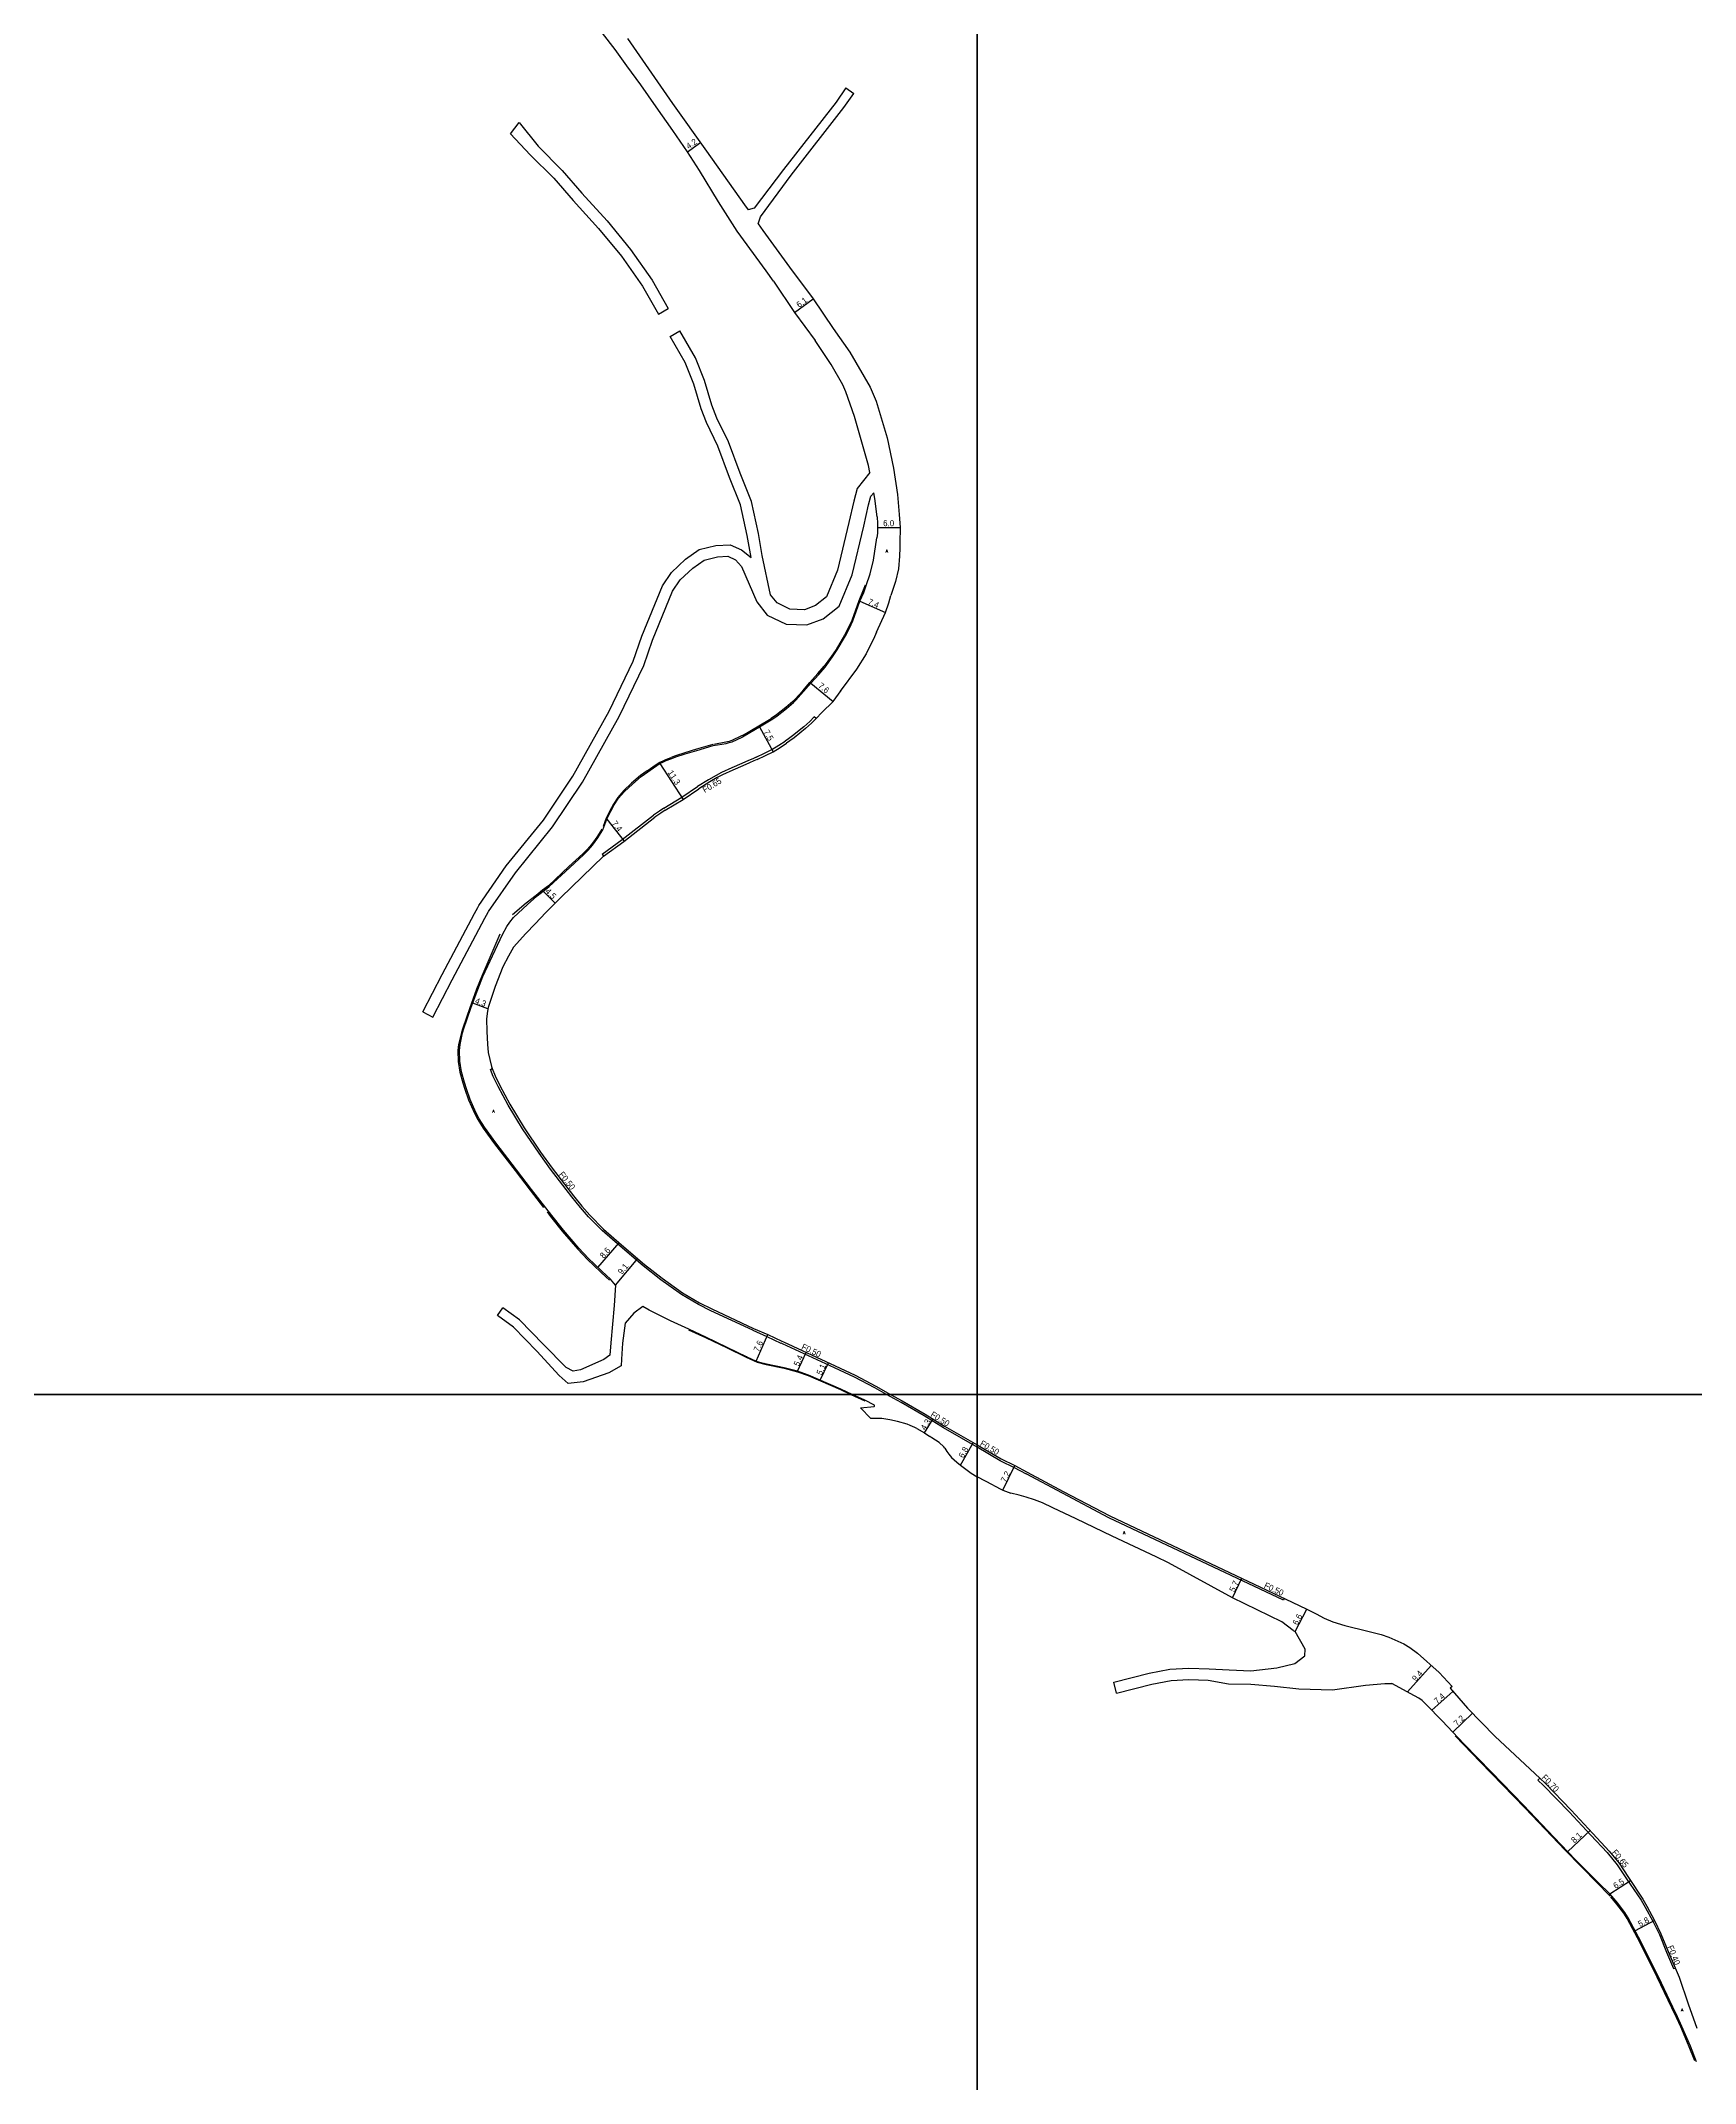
# Model space of a CAD drawing. Header units: metres. Extents: x -14400 to -12000, y -90000 to -87000.
# Drawn here: x -13047 to -12611, y -88982 to -88443 of the extents above; entities that cross this region are included whole.
import ezdxf

# ---------------------------------------------------------------- set-up
doc = ezdxf.new("R2010")
doc.units = ezdxf.units.M
doc.header["$LTSCALE"] = 2.5
for name, color, linetype in [('側溝・桝', 7, 'Continuous'), ('図郭', 7, 'Continuous'), ('幅員', 7, 'Continuous'), ('歩道・分離帯・安全施設', 7, 'Continuous'), ('舗装', 7, 'Continuous'), ('道路', 7, 'Continuous')]:
    doc.layers.add(name, color=color, linetype=linetype)
doc.styles.get("Standard").update_dxf_attribs({"font": ''})
doc.styles.add('YOKO_DECO', font='txt.shx', dxfattribs={"bigfont": 'extfont.shx'})
doc.styles.get('Standard').set_extended_font_data('@MS PGothic')

msp = doc.modelspace()

# ---------------------------------------------------------------- linework, layer by layer
at = {"layer": '側溝・桝'}
for points in [[(-12842.47, -88621.82), (-12842.93, -88621.37), (-12844.11, -88622.56), (-12845.66, -88623.95), (-12848.66, -88626.36), (-12849.7, -88627.13), (-12850.61, -88627.73)], [(-12858.26, -88631.97), (-12856.04, -88630.92), (-12854.11, -88629.99), (-12852.26, -88628.86), (-12850.61, -88627.73)], [(-12858.26, -88631.97), (-12859.13, -88632.38), (-12860.24, -88632.9), (-12862, -88633.66), (-12864.64, -88634.78), (-12867.4, -88636.03), (-12868.83, -88636.79), (-12870.81, -88637.94), (-12873.67, -88639.74)], [(-12882.59, -88645.44), (-12877.84, -88642.57), (-12873.67, -88639.74)], [(-12898.87, -88657.54), (-12893.56, -88653.69), (-12885.35, -88647.3)], [(-12882.59, -88645.44), (-12883.72, -88646.19), (-12885.33, -88647.29), (-12885.35, -88647.3)], [(-12898.87, -88657.54), (-12898.49, -88658.07)], [(-12859.13, -88783.1), (-12859.13, -88783.1), (-12870.18, -88777.94), (-12873.43, -88776.29), (-12877.93, -88773.64), (-12883.35, -88769.76), (-12888.02, -88766.13), (-12894.13, -88760.97), (-12898.84, -88756.83), (-12902.45, -88753.15), (-12904.57, -88750.7), (-12906.83, -88747.94), (-12912.44, -88740.64), (-12915.49, -88736.42), (-12919.81, -88730.03), (-12923.66, -88723.72), (-12926.28, -88718.8), (-12927.54, -88716.22), (-12928.27, -88714.31), (-12927.81, -88714.06)], [(-12859.13, -88783.1), (-12855.43, -88784.74), (-12851.7, -88786.48)], [(-12823.93, -88800), (-12826.98, -88798.31), (-12832.35, -88795.45), (-12837.61, -88792.98), (-12851.29, -88786.67), (-12851.69, -88786.48)], [(-12800, -88813.95), (-12808.87, -88808.81), (-12813.93, -88805.67), (-12820, -88802.18), (-12823.93, -88800)], [(-12793.87, -88817.51), (-12793.89, -88817.5), (-12800, -88813.95)], [(-12793.87, -88817.51), (-12790.26, -88819.25), (-12787.05, -88820.99)], [(-12719.04, -88853.78), (-12719.26, -88854.26), (-12765.24, -88832.54), (-12777.53, -88826.1), (-12787.05, -88820.99)], [(-12651.68, -88901.22), (-12652.14, -88901.72), (-12650.65, -88903.12), (-12643.9, -88910.11), (-12638.17, -88916.25)], [(-12638.17, -88916.25), (-12633.88, -88920.85), (-12631.29, -88924.05), (-12628.79, -88927.75), (-12624.94, -88933.4), (-12623.85, -88935.19), (-12621.85, -88938.94), (-12620.13, -88942.43), (-12618.22, -88947.09), (-12616.38, -88951.43), (-12615.99, -88951.27)]]:
    msp.add_lwpolyline(points, dxfattribs=at)
at = {"layer": '図郭'}
for points in [[(-13600, -88800), (-12800, -88800), (-12800, -88200), (-13600, -88200)], [(-12800, -88800), (-12000, -88800), (-12000, -88200), (-12800, -88200)], [(-13600, -89400), (-12800, -89400), (-12800, -88800), (-13600, -88800)], [(-12800, -89400), (-12000, -89400), (-12000, -88800), (-12800, -88800)]]:
    msp.add_lwpolyline(points, close=True, dxfattribs=at)
at = {"layer": '幅員'}
for points in [[(-12876.39, -88472.37), (-12872.95, -88469.93)], [(-12848.1, -88514.76), (-12843.2, -88511.13)], [(-12826.24, -88571.41), (-12820.24, -88571.41)], [(-12830.9, -88590.83), (-12824.13, -88593.82)], [(-12843.84, -88612.45), (-12837.99, -88617.31)], [(-12857.4, -88623.99), (-12853.8, -88630.56)], [(-12883.67, -88633.66), (-12877.49, -88643.12)], [(-12897.62, -88648.29), (-12893.08, -88654.14)], [(-12914.39, -88667.29), (-12911.26, -88670.52)], [(-12928.96, -88698.34), (-12932.98, -88696.88)], [(-12899.98, -88766.52), (-12894.33, -88760.09)], [(-12895.35, -88771.2), (-12889.46, -88764.22)], [(-12858.28, -88791.21), (-12855.21, -88784.26)], [(-12847.35, -88793.9), (-12845.07, -88788.96)], [(-12841.33, -88796.26), (-12839.2, -88791.67)], [(-12813.87, -88810.15), (-12811.6, -88806.5)], [(-12804.42, -88818.65), (-12801, -88812.76)], [(-12793.21, -88825.24), (-12790.02, -88818.79)], [(-12732.65, -88853.66), (-12730.21, -88848.51)], [(-12716.14, -88862.53), (-12713.09, -88856.68)], [(-12686.52, -88878.47), (-12680.27, -88871.48)], [(-12680.15, -88883.24), (-12674.59, -88878.35)], [(-12674.59, -88889.1), (-12669.43, -88884.07)], [(-12644.31, -88920.56), (-12638.38, -88915.02)]]:
    msp.add_lwpolyline(points, dxfattribs=at)
at = {"layer": '幅員', "flags": 128}
for points in [[(-12633.19, -88931.73), (-12627.72, -88928.2)], [(-12621.42, -88938.72), (-12626.55, -88941.49)]]:
    msp.add_lwpolyline(points, dxfattribs=at)
at = {"layer": '歩道・分離帯・安全施設'}
for points in [[(-12829.52, -88586.61), (-12830.18, -88588.4), (-12831.18, -88590.72), (-12833.06, -88595.96)], [(-12833.06, -88595.96), (-12833.8, -88597.62), (-12834.97, -88599.82), (-12837.18, -88603.56), (-12838.4, -88605.38), (-12840.31, -88608.02)], [(-12848, -88616.73), (-12845.97, -88614.48), (-12844.06, -88612.26), (-12841.99, -88609.96), (-12840.31, -88608.02)], [(-12847.99, -88616.71), (-12848.62, -88617.33), (-12850.4, -88618.89), (-12852.87, -88620.82), (-12854.27, -88621.77)], [(-12861.85, -88626.28), (-12857.56, -88623.73), (-12854.27, -88621.77)], [(-12869.65, -88628.64), (-12874.01, -88629.91), (-12877.02, -88630.81), (-12879.54, -88631.6), (-12880.63, -88632.06)], [(-12861.85, -88626.28), (-12862.07, -88626.4), (-12864.66, -88627.62), (-12865.4, -88627.86), (-12866.25, -88628.05), (-12869.41, -88628.61)], [(-12887, -88635.61), (-12888.71, -88636.83), (-12891.1, -88638.85), (-12893.13, -88640.81), (-12894.74, -88642.65), (-12895.9, -88644.42), (-12896.82, -88646.1), (-12897.79, -88648.05), (-12898.58, -88650.3)], [(-12887, -88635.61), (-12885.51, -88634.53), (-12884.6, -88633.9), (-12883.82, -88633.4), (-12882.76, -88632.91), (-12882.05, -88632.63), (-12880.63, -88632.06)], [(-12898.92, -88650.97), (-12900.23, -88653.07), (-12901.36, -88654.67), (-12902.07, -88655.54), (-12902.85, -88656.38), (-12903.98, -88657.49), (-12907.59, -88660.83), (-12913.02, -88665.87), (-12914.58, -88667.05), (-12916.27, -88668.43), (-12918.85, -88670.44), (-12922.52, -88673.59)], [(-12925.83, -88678.67), (-12930.58, -88689.73), (-12931.94, -88693.13), (-12933.73, -88698.07), (-12935.61, -88703.44), (-12935.94, -88704.59), (-12936.7, -88707.71), (-12936.87, -88709.31), (-12936.78, -88712.2), (-12936.35, -88715.07), (-12935.57, -88717.89), (-12935.03, -88719.57), (-12934.06, -88722.38), (-12932.52, -88725.89), (-12931.65, -88727.56), (-12930.19, -88729.81), (-12927.21, -88733.93), (-12921.74, -88741.01), (-12917.82, -88746.19), (-12914.28, -88750.72)], [(-12913.38, -88751.89), (-12912.43, -88753.1), (-12909.35, -88756.96), (-12905.3, -88761.7), (-12902.72, -88764.46), (-12901.15, -88765.98), (-12899.11, -88767.89), (-12896.88, -88769.92)], [(-12876.08, -88782.95), (-12871.61, -88785.04), (-12865.93, -88787.75), (-12860.85, -88790.21), (-12857.96, -88791.54), (-12855.59, -88792.16), (-12850.89, -88793.12), (-12847.39, -88794.04), (-12844.5, -88795.06), (-12836.01, -88798.73), (-12833.28, -88800)], [(-12833.28, -88800), (-12829.64, -88801.69)], [(-12673.97, -88890.05), (-12667.38, -88896.89), (-12655.55, -88909.12), (-12644.93, -88920.16)], [(-12633.07, -88932.36), (-12633.42, -88931.94), (-12636.48, -88928.93), (-12644.93, -88920.16)], [(-12610.78, -88975.71), (-12612.24, -88972.04), (-12614.48, -88966.8), (-12615.62, -88964.29), (-12616.83, -88961.73), (-12620.69, -88953.7), (-12625.23, -88944.6), (-12628.66, -88938.24), (-12629.52, -88936.78), (-12631.36, -88934.4), (-12632.95, -88932.5)]]:
    msp.add_lwpolyline(points, dxfattribs=at)
at = {"layer": '道路'}
for points in [[(-12853.64, -88506.49), (-12855.59, -88503.76), (-12863.26, -88493.29), (-12868.19, -88485.59), (-12873.21, -88477.28), (-12876.39, -88472.37), (-12880.21, -88466.73), (-12884.58, -88460.52), (-12888.67, -88454.72), (-12892.35, -88449.69), (-12895.43, -88445.39), (-12898.79, -88441.04)], [(-12892.13, -88442.45), (-12880.29, -88459.62), (-12871.36, -88472.18), (-12861.32, -88486.31), (-12860.38, -88487.63)], [(-12834.59, -88455.53), (-12837.17, -88459.23), (-12851.01, -88477.03), (-12858.73, -88487.21), (-12860.38, -88487.63)], [(-12857.76, -88491.34), (-12857.09, -88489.46), (-12849.01, -88478.54), (-12835.15, -88460.71), (-12832.54, -88456.96)], [(-12834.59, -88455.53), (-12832.54, -88456.96)], [(-12923.04, -88467.59), (-12920.76, -88464.63)], [(-12923.04, -88467.59), (-12917.83, -88473.14), (-12911.55, -88479.31), (-12906.48, -88485.23), (-12899.82, -88492.54), (-12893.79, -88499.91), (-12888.21, -88507.8), (-12884.03, -88515.17)], [(-12920.76, -88464.63), (-12915.72, -88470.88), (-12909.35, -88477.26), (-12904.22, -88483.24), (-12897.54, -88490.58), (-12891.4, -88498.1), (-12885.68, -88506.19), (-12881.42, -88513.69)], [(-12857.76, -88491.34), (-12856.51, -88493.11), (-12849.48, -88502.78)], [(-12853.64, -88506.49), (-12848.1, -88514.76), (-12842.73, -88522.1)], [(-12849.42, -88502.74), (-12843.18, -88511.14), (-12837.91, -88518.94)], [(-12884.03, -88515.17), (-12881.42, -88513.69)], [(-12931.62, -88671.58), (-12931.38, -88671.12), (-12924.13, -88660.65), (-12914.33, -88648.59), (-12906.58, -88636.98), (-12897.03, -88619.84), (-12890.67, -88606.7), (-12888.38, -88600.09), (-12882.96, -88586.82), (-12880.55, -88583.27), (-12876.86, -88579.78), (-12873.24, -88577.24), (-12868.92, -88576.17), (-12865.11, -88575.98), (-12862.12, -88577.32), (-12859.58, -88579.29), (-12860.59, -88573.57), (-12862.36, -88565.44), (-12865.28, -88558.2), (-12868.32, -88550), (-12871.36, -88543.77), (-12872.75, -88540.15), (-12874.71, -88533.6), (-12876.93, -88527.95), (-12880.92, -88521.08)], [(-12880.92, -88521.08), (-12878.33, -88519.57)], [(-12828.26, -88556.96), (-12831.62, -88561.16), (-12832.52, -88564.46), (-12833.79, -88570.11), (-12836.79, -88582.69), (-12839.66, -88589.67), (-12842.58, -88592.02), (-12845.5, -88593.09), (-12849.38, -88592.96), (-12852.74, -88591.31), (-12854.45, -88589.15), (-12856.63, -88578.77), (-12857.65, -88572.99), (-12859.49, -88564.56), (-12862.48, -88557.12), (-12865.56, -88548.82), (-12868.6, -88542.57), (-12869.91, -88539.17), (-12871.88, -88532.62), (-12874.22, -88526.64), (-12878.33, -88519.57)], [(-12828.26, -88556.96), (-12828.63, -88555.07), (-12829.83, -88550.77), (-12832.33, -88542.14), (-12834.65, -88535.62), (-12835.43, -88533.83), (-12838.49, -88528.46), (-12842.73, -88522.1)], [(-12837.91, -88518.94), (-12833.59, -88525.21), (-12828.22, -88534.44), (-12826.58, -88538.07), (-12823.69, -88547.82), (-12822.01, -88555.8), (-12820.99, -88562.71), (-12820.58, -88567.97)], [(-12928.89, -88672.84), (-12928.81, -88672.68), (-12921.73, -88662.45), (-12911.92, -88650.37), (-12904.01, -88638.54), (-12894.37, -88621.22), (-12887.89, -88607.85), (-12885.57, -88601.15), (-12880.3, -88588.25), (-12878.25, -88585.23), (-12874.96, -88582.11), (-12871.97, -88580.02), (-12868.48, -88579.15), (-12865.68, -88579.01), (-12863.68, -88579.91), (-12862.11, -88581.69), (-12858.1, -88590.98), (-12855.32, -88594.5), (-12850.37, -88596.93), (-12844.86, -88597.12), (-12840.58, -88595.55), (-12836.35, -88592.14), (-12832.97, -88583.91), (-12829.9, -88571.03), (-12828.63, -88565.42), (-12828.01, -88563.13), (-12827.25, -88562.29)], [(-12826.37, -88568.59), (-12826.96, -88563.8), (-12827.25, -88562.29)], [(-12826.37, -88568.59), (-12826.23, -88570.36), (-12826.24, -88571.55), (-12826.25, -88572.89), (-12826.4, -88574.15)], [(-12820.58, -88567.97), (-12820.24, -88571.41), (-12820.35, -88575.5)], [(-12829.26, -88586.76), (-12829.24, -88586.71), (-12828.21, -88583.63), (-12827.32, -88580.01), (-12826.4, -88574.15)], [(-12820.35, -88575.5), (-12820.35, -88576.8), (-12820.48, -88578.94), (-12820.72, -88582.29), (-12821.47, -88585.67), (-12822.7, -88589.38)], [(-12832.78, -88596.06), (-12830.9, -88590.83), (-12829.9, -88588.52), (-12829.24, -88586.71)], [(-12826.51, -88598.98), (-12824.13, -88593.82), (-12823.28, -88591.3), (-12822.7, -88589.38)], [(-12840.07, -88608.21), (-12838.15, -88605.55), (-12836.93, -88603.72), (-12834.71, -88599.97), (-12833.53, -88597.75), (-12832.78, -88596.06)], [(-12826.51, -88598.98), (-12827.05, -88600.26), (-12829.27, -88604.7), (-12831.76, -88608.75), (-12836.06, -88614.61)], [(-12847.78, -88616.93), (-12845.75, -88614.68), (-12843.84, -88612.45), (-12841.76, -88610.16), (-12840.07, -88608.21)], [(-12840.91, -88620.24), (-12837.99, -88617.31), (-12835.88, -88614.36)], [(-12853.83, -88621.84), (-12852.7, -88621.06), (-12850.21, -88619.13), (-12848.41, -88617.55), (-12847.78, -88616.93)], [(-12840.91, -88620.24), (-12842.47, -88621.82), (-12843.66, -88623.03), (-12845.24, -88624.44), (-12848.26, -88626.87), (-12849.33, -88627.66), (-12850.25, -88628.27)], [(-12861.81, -88626.6), (-12857.4, -88623.99), (-12853.83, -88621.84)], [(-12880.52, -88632.34), (-12879.43, -88631.89), (-12876.93, -88631.1), (-12873.93, -88630.2), (-12869.56, -88628.93), (-12866.19, -88628.35), (-12865.32, -88628.15), (-12864.55, -88627.9), (-12861.93, -88626.67), (-12861.81, -88626.6)], [(-12857.98, -88632.56), (-12855.76, -88631.51), (-12853.8, -88630.56), (-12851.9, -88629.4), (-12850.25, -88628.27)], [(-12896.55, -88646.23), (-12895.64, -88644.57), (-12894.5, -88642.83), (-12892.92, -88641.02), (-12890.89, -88639.07), (-12888.53, -88637.07), (-12886.82, -88635.85)], [(-12886.82, -88635.85), (-12885.33, -88634.77), (-12884.44, -88634.15), (-12883.67, -88633.66), (-12882.64, -88633.18), (-12881.94, -88632.9), (-12880.52, -88632.34)], [(-12857.98, -88632.56), (-12858.85, -88632.97), (-12859.97, -88633.49), (-12861.74, -88634.26), (-12864.38, -88635.38), (-12867.11, -88636.61), (-12868.52, -88637.35), (-12870.47, -88638.49), (-12873.33, -88640.29)], [(-12882.23, -88645.99), (-12877.49, -88643.12), (-12873.33, -88640.29)], [(-12898.67, -88651.13), (-12897.62, -88648.29), (-12896.55, -88646.23)], [(-12882.23, -88645.99), (-12883.36, -88646.73), (-12884.95, -88647.82)], [(-12913.37, -88666.53), (-12912.83, -88666.1), (-12907.39, -88661.05), (-12903.77, -88657.71), (-12902.64, -88656.59), (-12901.84, -88655.74), (-12901.12, -88654.85), (-12899.98, -88653.23), (-12898.67, -88651.13)], [(-12898.49, -88658.07), (-12893.17, -88654.21), (-12884.95, -88647.82)], [(-12898.49, -88658.07), (-12909.76, -88669.01)], [(-12895.35, -88771.2), (-12896.61, -88769.64), (-12898.84, -88767.59), (-12900.87, -88765.68), (-12902.43, -88764.17), (-12905, -88761.43), (-12909.04, -88756.7), (-12912.11, -88752.85), (-12917.49, -88745.94), (-12921.42, -88740.76), (-12926.89, -88733.69), (-12929.86, -88729.58), (-12931.3, -88727.36), (-12932.16, -88725.71), (-12933.68, -88722.23), (-12934.65, -88719.44), (-12935.17, -88717.77), (-12935.95, -88714.98), (-12936.37, -88712.16), (-12936.46, -88709.32), (-12936.3, -88707.77), (-12935.65, -88704.71), (-12935.32, -88703.55), (-12933.44, -88698.16), (-12931.65, -88693.24), (-12930.34, -88689.84), (-12925.12, -88678.74), (-12924, -88676.66), (-12923.16, -88675.45), (-12922.2, -88674.22), (-12918.56, -88670.79), (-12916.08, -88668.67), (-12915.99, -88668.59)], [(-12915.99, -88668.59), (-12914.39, -88667.29), (-12913.37, -88666.53)], [(-12913.72, -88672.93), (-12911.26, -88670.52), (-12909.76, -88669.01)], [(-12946.14, -88699.12), (-12941.05, -88689.28), (-12932.48, -88673.19)], [(-12943.48, -88700.5), (-12938.4, -88690.68), (-12929.75, -88674.45)], [(-12932.48, -88673.19), (-12931.62, -88671.58)], [(-12929.75, -88674.45), (-12928.89, -88672.84)], [(-12913.72, -88672.93), (-12916.53, -88675.93), (-12919.01, -88678.48), (-12922.18, -88682.12), (-12923.57, -88684.42), (-12925.02, -88687.27), (-12927.05, -88692.43), (-12928.88, -88697.97), (-12929.09, -88698.94), (-12929.36, -88700.96), (-12929.28, -88704.34), (-12929.07, -88707.64), (-12928.86, -88709.87), (-12928.06, -88713.58), (-12927.81, -88714.06), (-12927.05, -88716.02), (-12925.81, -88718.56), (-12923.2, -88723.46), (-12919.37, -88729.75), (-12915.06, -88736.12), (-12912.02, -88740.32), (-12906.42, -88747.61), (-12904.17, -88750.36), (-12902.06, -88752.79), (-12898.48, -88756.45), (-12893.79, -88760.57), (-12887.69, -88765.72), (-12883.03, -88769.34), (-12877.65, -88773.2), (-12873.18, -88775.83), (-12869.95, -88777.47), (-12858.91, -88782.62)], [(-12946.14, -88699.12), (-12943.48, -88700.5)], [(-12895.35, -88771.2), (-12895.72, -88776.55), (-12896.56, -88786.39), (-12896.81, -88789.7), (-12898.4, -88790.84), (-12904.56, -88793.56), (-12906.53, -88793.88), (-12908.31, -88792.92), (-12914.27, -88786.88), (-12920.62, -88780.39), (-12925, -88777.21)], [(-12888.13, -88776.8), (-12890.47, -88778.63), (-12892.75, -88781.22), (-12893.5, -88786.46), (-12893.71, -88790.75), (-12893.87, -88792.49), (-12897.05, -88794.34), (-12903.88, -88796.66), (-12907.85, -88797.14), (-12910.17, -88795.02), (-12916.08, -88788.61), (-12922.26, -88782.29), (-12926.46, -88779.23)], [(-12860.71, -88790.1), (-12860.79, -88790.07), (-12865.86, -88787.61), (-12871.54, -88784.9), (-12876.02, -88782.81), (-12880.8, -88780.64), (-12886.44, -88777.78), (-12888.13, -88776.8)], [(-12926.46, -88779.23), (-12925, -88777.21)], [(-12858.91, -88782.62), (-12855.21, -88784.26), (-12851.48, -88786.01)], [(-12851.48, -88786.01), (-12851.07, -88786.19), (-12837.39, -88792.51), (-12832.11, -88794.98), (-12826.73, -88797.85), (-12822.84, -88800)], [(-12860.71, -88790.1), (-12858.28, -88791.21), (-12856.1, -88791.85)], [(-12832.91, -88800), (-12835.95, -88798.59), (-12844.44, -88794.92), (-12847.35, -88793.9), (-12850.86, -88792.97), (-12855.55, -88792.01), (-12856.1, -88791.85)], [(-12830.7, -88803.56), (-12827.14, -88803.19), (-12827.09, -88803.09), (-12827.06, -88803.02), (-12827.05, -88802.94), (-12827.05, -88802.86), (-12827.07, -88802.82), (-12829.58, -88801.55), (-12832.91, -88800)], [(-12828, -88806.36), (-12830.7, -88803.56)], [(-12822.84, -88800), (-12819.74, -88801.72), (-12813.66, -88805.21), (-12808.6, -88808.36), (-12800, -88813.35)], [(-12815.93, -88809), (-12816.44, -88808.71), (-12817.62, -88808.18), (-12818.47, -88807.88), (-12820.99, -88807.12), (-12823.05, -88806.74), (-12825.08, -88806.4), (-12828, -88806.36)], [(-12815.93, -88809), (-12813.87, -88810.15), (-12812.45, -88811.1)], [(-12808.55, -88814.18), (-12808.81, -88813.88), (-12810.04, -88812.68), (-12811.91, -88811.45), (-12812.45, -88811.1)], [(-12808.55, -88814.18), (-12807.98, -88815.07), (-12807.44, -88815.81), (-12806.76, -88816.67), (-12806.08, -88817.3), (-12805.36, -88817.91), (-12804.42, -88818.65), (-12802.97, -88819.74), (-12801.56, -88820.75), (-12800, -88821.71)], [(-12800, -88813.35), (-12793.64, -88817.04)], [(-12793.64, -88817.04), (-12790.02, -88818.79), (-12786.8, -88820.53)], [(-12795.78, -88823.97), (-12800, -88821.71)], [(-12795.78, -88823.97), (-12793.21, -88825.24), (-12791.15, -88826.09)], [(-12786.8, -88820.53), (-12777.28, -88825.64), (-12765, -88832.07), (-12716.94, -88854.78)], [(-12749.55, -88844.44), (-12752.8, -88842.88), (-12764.37, -88837.37), (-12773.87, -88832.79), (-12780, -88829.92), (-12782.76, -88828.63), (-12784.83, -88827.83), (-12787.07, -88827.1), (-12788.93, -88826.6), (-12791.15, -88826.09)], [(-12719.67, -88860), (-12732.65, -88853.66), (-12749.55, -88844.44)], [(-12716.94, -88854.78), (-12713.09, -88856.68), (-12710.6, -88857.89)], [(-12716.67, -88862.24), (-12719.67, -88860)], [(-12716.67, -88862.24), (-12716.14, -88862.53)], [(-12713.51, -88867.17), (-12716.14, -88862.53)], [(-12710.6, -88857.89), (-12708.5, -88859.05), (-12706.2, -88860.02), (-12703.06, -88860.92), (-12697.03, -88862.47), (-12693.48, -88863.3), (-12691.43, -88864.05), (-12687.46, -88865.78), (-12685.92, -88866.75), (-12683.93, -88868.22), (-12678.15, -88873.37), (-12674.79, -88877.04), (-12675.32, -88877.51), (-12670.73, -88882.73), (-12663.44, -88890.22), (-12651.68, -88901.22), (-12650.17, -88902.63), (-12643.4, -88909.64), (-12637.67, -88915.79)], [(-12763.97, -88875.88), (-12754.61, -88873.48), (-12749.17, -88872.48), (-12744.21, -88872.21), (-12738.8, -88872.42), (-12733.51, -88872.67), (-12727.85, -88872.89), (-12721.02, -88872.15), (-12716.2, -88870.94), (-12713.61, -88868.93), (-12713.51, -88867.17)], [(-12763.23, -88878.78), (-12763.97, -88875.88)], [(-12763.23, -88878.78), (-12753.97, -88876.41), (-12748.82, -88875.46), (-12744.18, -88875.21), (-12739.1, -88875.41), (-12733.71, -88876.31), (-12727.87, -88876.44), (-12721.58, -88876.96), (-12715.17, -88877.66), (-12706.34, -88877.93), (-12697.58, -88876.67), (-12692.5, -88876.23), (-12690.69, -88876.23)], [(-12642.22, -88922.73), (-12647.95, -88916.78), (-12655.99, -88908.35), (-12664.43, -88899.64), (-12671.63, -88892.21), (-12674.59, -88889.1), (-12677.37, -88886.1), (-12681.61, -88881.74), (-12682.71, -88880.7), (-12683.53, -88880.1), (-12684.66, -88879.46), (-12690.69, -88876.23)], [(-12637.67, -88915.79), (-12633.39, -88920.43), (-12630.77, -88923.66), (-12628.24, -88927.39), (-12624.53, -88933.14), (-12623.43, -88934.95), (-12621.42, -88938.72), (-12619.74, -88942.26), (-12617.83, -88946.92), (-12614.94, -88953.72), (-12612.57, -88960.73), (-12610.29, -88967.16)], [(-12610.34, -88975.97), (-12611.95, -88971.92), (-12614.19, -88966.67), (-12615.33, -88964.16), (-12616.55, -88961.6), (-12620.41, -88953.56), (-12624.95, -88944.45), (-12628.39, -88938.08), (-12629.26, -88936.6), (-12631.11, -88934.2), (-12633.19, -88931.73), (-12636.26, -88928.71), (-12642.22, -88922.73)]]:
    msp.add_lwpolyline(points, dxfattribs=at)

# ---------------------------------------------------------------- texts
at = {"layer": '側溝・桝'}
for s, rotation, p in [('F0.65', 31.326, (-12871.78, -88641.46)), ('F0.50', 307.7522, (-12910.35, -88742.04)), ('F0.50', 335, (-12846.46, -88788.02)), ('F0.50', 328, (-12812.44, -88805.74)), ('F0.50', 330, (-12799.39, -88813.4)), ('F0.50', 335, (-12724.51, -88850.94)), ('F0.70', 314, (-12651.3, -88901.16)), ('F0.65', 309.0438, (-12632.74, -88920.83)), ('F0.40', 292.2435, (-12618.06, -88945.69))]:
    msp.add_text(s, height=1.6, rotation=rotation, dxfattribs=at).set_placement(p)
at = {"layer": '幅員'}
for s, rotation, p in [('4.2', 35, (-12876.01, -88471.73)), ('6.1', 37, (-12846.91, -88513.57)), ('7.4', 336, (-12828.97, -88591.57)), ('7.6', 320, (-12842.04, -88613.41)), ('7.5', 299, (-12856.35, -88625.32)), ('11.3', 303, (-12881.66, -88636.05)), ('7.4', 308, (-12896.43, -88649.53)), ('4.5', 314, (-12913.97, -88667.48)), ('4.3', 340, (-12932.51, -88696.87)), ('8.6', 49, (-12898.44, -88764.31)), ('9.1', 50, (-12893.66, -88768.54)), ('7.6', 66, (-12857.55, -88788.93)), ('5.4', 65, (-12847, -88792.76)), ('5.1', 65, (-12841, -88795.08)), ('4.3', 58, (-12813.67, -88809.64)), ('6.8', 60, (-12803.63, -88816.95)), ('7.2', 64, (-12792.43, -88823.37)), ('5.7', 65, (-12732.17, -88852.26)), ('6.6', 62, (-12715.55, -88860.99)), ('9.4', 48, (-12684.33, -88875.85)), ('7.4', 41, (-12678.7, -88881.74)), ('7.2', 44, (-12673.43, -88887.62)), ('8.1', 43, (-12642.51, -88918.45)), ('6.5', 32.7984, (-12631.66, -88930.45)), ('5.8', 28.3495, (-12625.23, -88940.5))]:
    msp.add_text(s, height=1.6, rotation=rotation, dxfattribs=at).set_placement(p)
msp.add_text('6.0', height=1.6, dxfattribs=at).set_placement((-12824.77, -88571.08))
at = {"layer": '舗装', "style": 'YOKO_DECO'}
for p in [(-12824.06, -88577.98, 291.75), (-12927.77, -88725.71, 290.65), (-12761.54, -88836.87, 286.29), (-12614.4, -88962.69, 284.5)]:
    msp.add_text('A', height=0.75, dxfattribs=at).set_placement(p)

doc.saveas('drawing.dxf')
